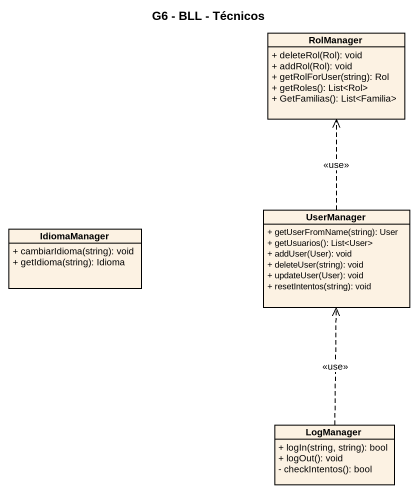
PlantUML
@startuml
title G6 - BLL - Técnicos
hide circle
hide empty members
skinparam classAttributeIconSize 0
class RolManager {
  + deleteRol(Rol): void
  + addRol(Rol): void
  + getRolForUser(string): Rol
  + getRoles(): List<Rol>
  + GetFamilias(): List<Familia>
}
class IdiomaManager {
  + cambiarIdioma(string): void
  + getIdioma(string): Idioma
}
class UserManager {
  + getUserFromName(string): User
  + getUsuarios(): List<User>
  + addUser(User): void
  + deleteUser(string): void
  + updateUser(User): void
  + resetIntentos(string): void
}
class LogManager {
  + logIn(string, string): bool
  + logOut(): void
  - checkIntentos(): bool
}
UserManager .up.> RolManager : <<use>>
LogManager .up.> UserManager : <<use>>
@enduml
